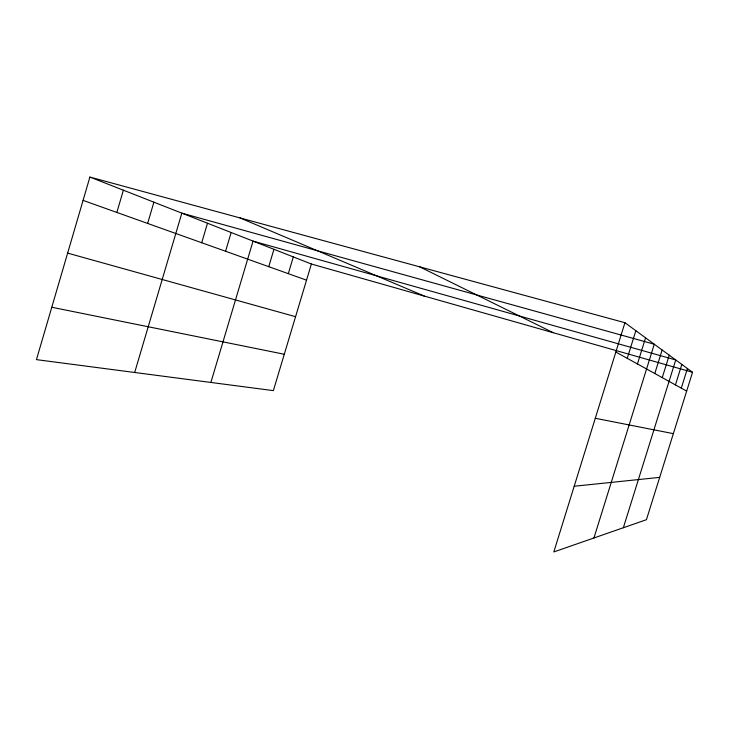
<?xml version="1.0" encoding="UTF-8"?>
<svg xmlns="http://www.w3.org/2000/svg" width="729" height="729" viewBox="0 0 729 729"><rect width="100%" height="100%" fill="white"/><g stroke="black" fill="none" stroke-linecap="round" stroke-linejoin="round"><path stroke-width="1.09" d="M89.904 177.056L36.45 359.634L273.366 390.626L311.383 264.007L89.904 177.056L624.935 322.71L692.55 372.282L646.432 519.704L553.812 551.944L624.935 322.71M116.84 212.44L123.383 190.205M147.632 223.429L153.892 202.179M134.683 372.483L181.831 213.15L654.278 344.225L593.944 537.975M201.705 242.739L207.492 223.22M225.58 251.259L231.157 232.515M210.881 382.452L253.045 241.108L675.737 359.953L623.359 527.732M268.746 266.677L273.94 249.309M288.32 273.657L293.331 256.918M627.259 358.34L635.843 330.711M637.438 363.953L645.566 337.837M654.797 373.521L662.132 349.984M662.251 377.64L669.249 355.196M675.437 384.912L681.834 364.427M681.287 388.138L687.42 368.519M574.197 486.243L659.672 477.377M595.283 418.273L673.35 433.646M51.786 307.255L284.283 354.258M67.642 253.109L295.564 316.696M311.383 264.007L692.55 372.282M83.079 200.384L306.526 280.164M240.023 217.925L424.378 296.102M419.758 266.86L553.284 332.716M615.841 352.043L686.663 391.099"/></g></svg>
